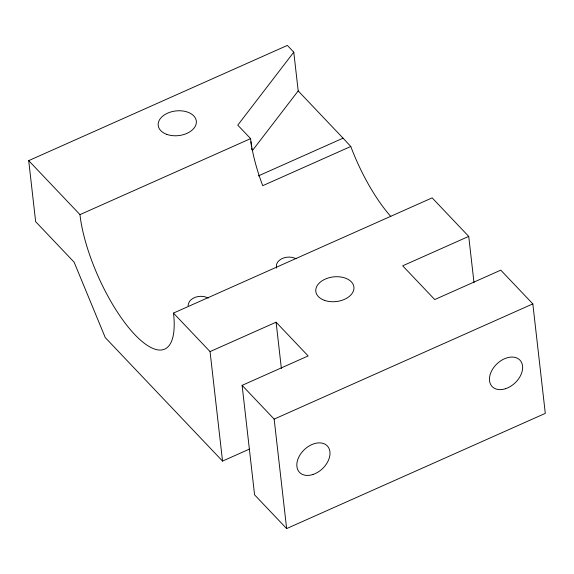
<?xml version="1.0" encoding="UTF-8"?>
<svg xmlns="http://www.w3.org/2000/svg" width="574" height="574" viewBox="0 0 574 574"><rect width="100%" height="100%" fill="white"/><g stroke="black" fill="none" stroke-linecap="round" stroke-linejoin="round"><path stroke-width="0.86" d="M188.064 305.813L188.473 303.502L189.707 301.207A12.685 9.299 -1.5 0 1 200.713 296.306L204.035 296.571L208.462 297.949M249.439 449.098L222.533 461.087L105.272 337.605L74.118 262.16L35.653 221.657L28.7 160.627L287.366 45.411L293.78 52.162L237.772 125.132L250.594 138.635L251.462 146.255M252.517 150.424L298.193 90.914L293.78 52.162M28.7 160.627L79.98 214.626L250.594 138.635M258.271 175.938L343.065 138.169L350.779 146.478A93.332 31.204 66 0 0 390.815 216.491M350.779 146.478L262.727 185.696A93.332 31.204 66 0 1 250.953 141.807M79.98 214.626L80.346 217.797A93.332 31.204 66 0 0 134.782 334.577A93.332 31.204 66 0 0 173.836 316.252L173.47 313.081L432.143 197.872L468.728 236.395L474.002 282.681M173.47 313.081L210.055 351.604L276.101 322.193L308.152 355.945L242.106 385.355L254.583 494.838L286.634 528.589L545.3 413.373L532.83 303.897L500.779 270.146L434.733 299.563L402.683 265.812L468.728 236.395M242.106 385.355L274.157 419.113L532.83 303.897M296.514 258.723L292.094 257.346L288.772 257.08A12.685 9.299 -1.5 0 0 277.766 261.981L276.532 264.284L276.431 268.08M298.193 90.914L343.065 138.169M276.101 322.193L281.375 368.472M251.663 148.035L251.864 149.814M274.157 419.113L286.634 528.589M210.055 351.604L222.533 461.087M166.711 134.345A19.179 12.406 -6.5 0 0 196.337 122.779A19.179 12.406 -6.5 0 0 168.749 112.683A19.179 12.406 -6.5 0 0 166.711 134.345M324.303 300.302A19.179 12.406 -6.5 0 0 353.928 288.736A19.179 12.406 -6.5 0 0 326.341 278.641A19.179 12.406 -6.5 0 0 324.303 300.302M312.902 474.511A19.179 13.145 -43.5 0 0 328.034 446.787A19.179 13.145 -43.5 0 0 299.312 456.129A19.179 13.145 -43.5 0 0 312.902 474.511M505.529 388.713A19.179 13.145 -43.5 0 0 520.661 360.989A19.179 13.145 -43.5 0 0 491.932 370.33A19.179 13.145 -43.5 0 0 505.529 388.713"/></g></svg>
